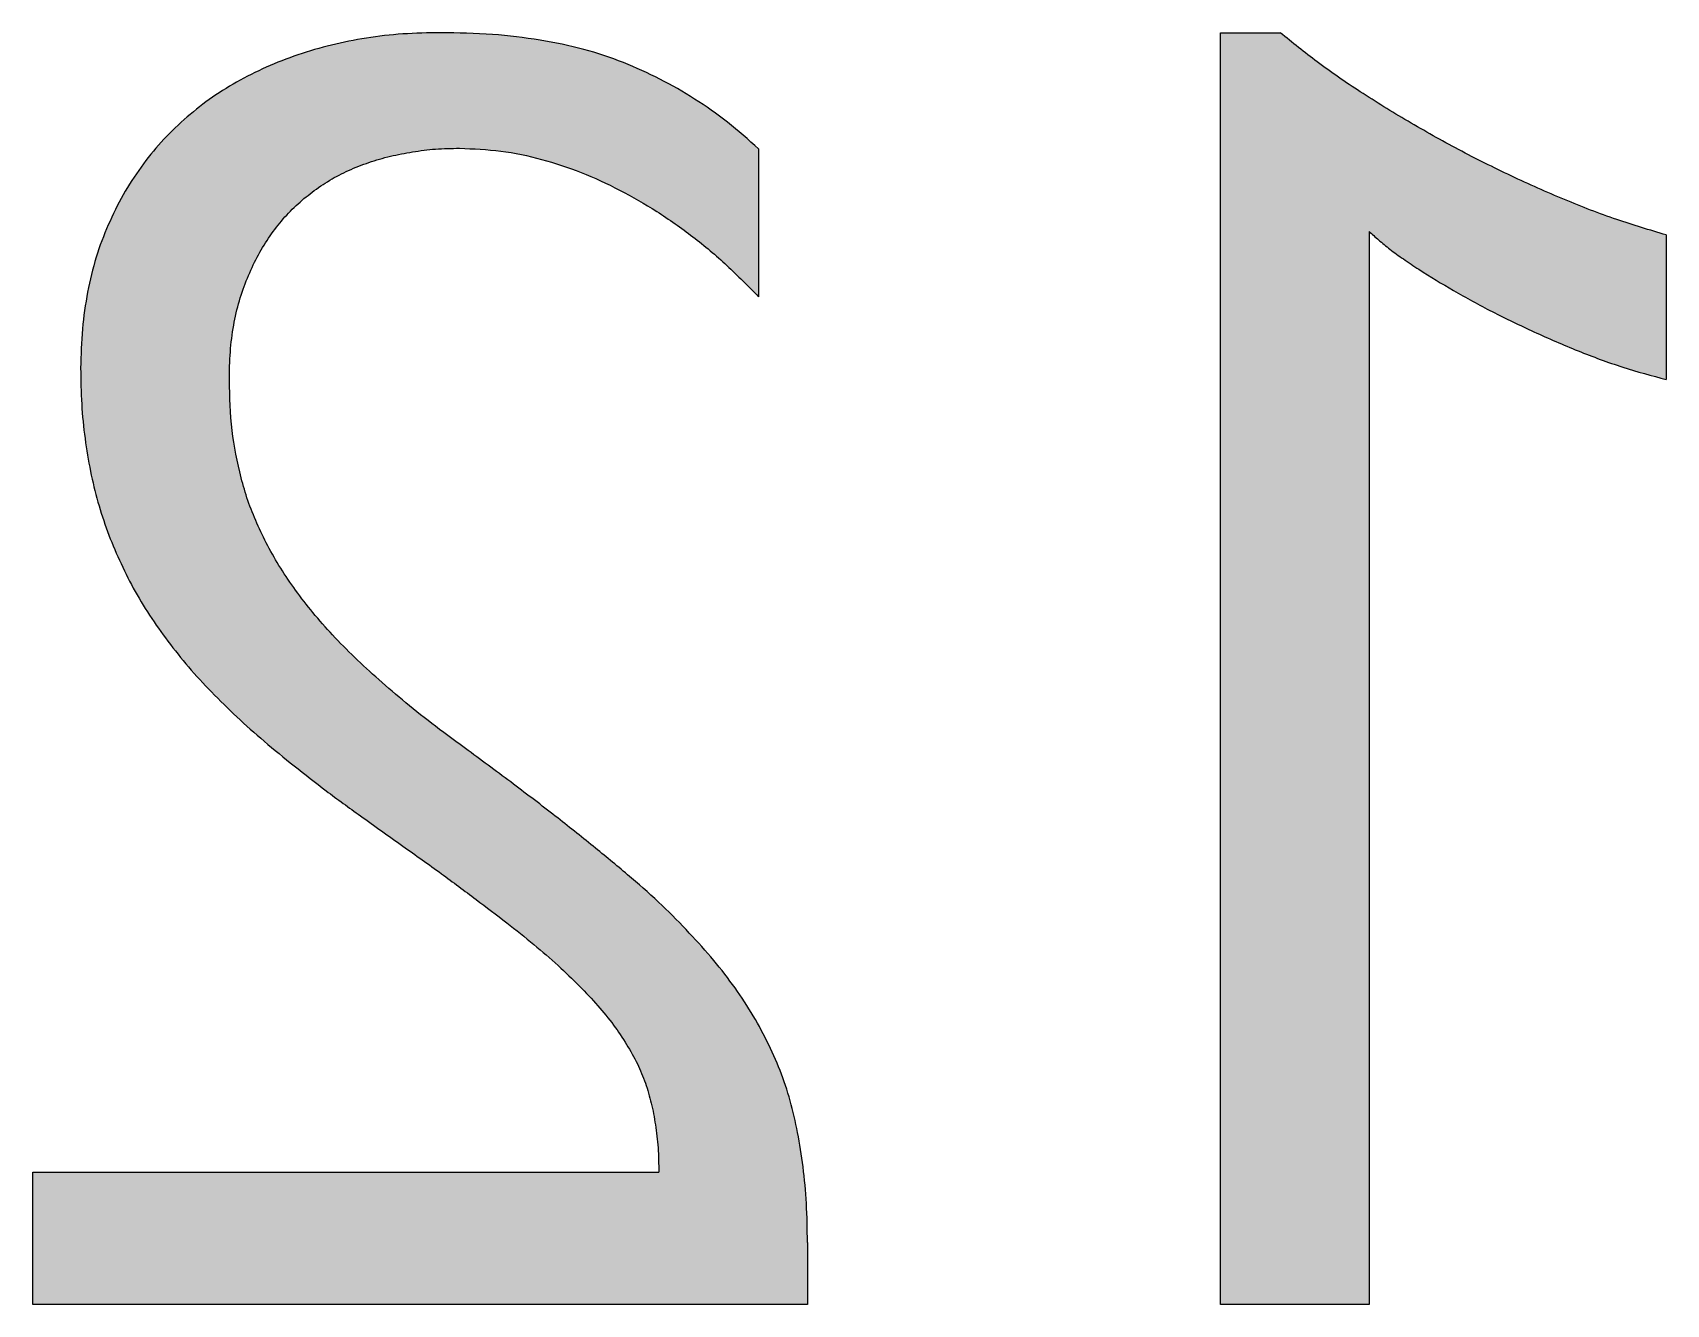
# Model space of a CAD drawing. Header units: millimetres. Extents: x 5 to 35, y 173 to 293.
# Drawn here: x 19.822 to 22.425, y 225.87 to 227.896 of the extents above; entities that cross this region are included whole.
import ezdxf

# ---------------------------------------------------------------- set-up
doc = ezdxf.new("R2010")
doc.units = ezdxf.units.MM

msp = doc.modelspace()

# ---------------------------------------------------------------- hatches: boundary and pattern name
at = {"linetype": 'Continuous'}
h = msp.add_hatch(color=7, dxfattribs=at)
edge = h.paths.add_edge_path(flags=0)
edge.add_line((21.0564, 225.87), (21.0564, 225.9687))
edge.add_spline(control_points=[(21.0564, 225.9687), (21.0562, 225.9894), (21.0557, 226.0297), (21.0501, 226.0882), (21.0417, 226.1429), (21.0297, 226.1942), (21.0136, 226.2431), (20.9923, 226.2899), (20.9673, 226.3359), (20.9372, 226.3806), (20.9026, 226.4247), (20.8626, 226.4681), (20.8189, 226.5125), (20.7687, 226.556), (20.7137, 226.6013), (20.6531, 226.6496), (20.5867, 226.7003), (20.5402, 226.7347), (20.5161, 226.7524)], knot_values=[0, 0, 0, 0, 0.062103, 0.120728, 0.176086, 0.228042, 0.278747, 0.330092, 0.382165, 0.43553, 0.491458, 0.550254, 0.612467, 0.678295, 0.749254, 0.826497, 0.910372, 1, 1, 1, 1], weights=[1, 1, 1, 1, 1, 1, 1, 1, 1, 1, 1, 1, 1, 1, 1, 1, 1, 1, 1], degree=3, periodic=0)
edge.add_spline(control_points=[(20.5161, 226.7524), (20.4986, 226.7652), (20.4649, 226.7898), (20.4173, 226.8275), (20.3743, 226.8643), (20.3353, 226.9003), (20.2999, 226.9357), (20.2689, 226.9715), (20.241, 227.0069), (20.217, 227.0425), (20.1964, 227.0782), (20.1791, 227.1143), (20.1645, 227.1503), (20.1504, 227.1995), (20.1376, 227.2634), (20.1361, 227.3158), (20.1354, 227.3425)], knot_values=[0, 0, 0, 0, 0.088505, 0.17065, 0.248115, 0.31986, 0.387592, 0.4523, 0.513367, 0.571471, 0.627679, 0.681793, 0.734842, 0.786241, 0.891157, 1, 1, 1, 1], weights=[1, 1, 1, 1, 1, 1, 1, 1, 1, 1, 1, 1, 1, 1, 1, 1, 1], degree=3, periodic=0)
edge.add_spline(control_points=[(20.1354, 227.3425), (20.1356, 227.3576), (20.1362, 227.3869), (20.1416, 227.4293), (20.1505, 227.4688), (20.1634, 227.505), (20.1791, 227.5385), (20.1971, 227.569), (20.218, 227.5966), (20.2412, 227.6212), (20.2672, 227.6427), (20.295, 227.6617), (20.3254, 227.6775), (20.3579, 227.6901), (20.392, 227.7), (20.4275, 227.7067), (20.4643, 227.7117), (20.4894, 227.712), (20.5022, 227.7121)], knot_values=[0, 0, 0, 0, 0.076824, 0.149281, 0.21734, 0.282458, 0.344902, 0.40499, 0.462779, 0.520539, 0.577016, 0.634315, 0.691754, 0.750984, 0.811286, 0.872469, 0.935058, 1, 1, 1, 1], weights=[1, 1, 1, 1, 1, 1, 1, 1, 1, 1, 1, 1, 1, 1, 1, 1, 1, 1, 1], degree=3, periodic=0)
edge.add_spline(control_points=[(20.5022, 227.7121), (20.5241, 227.7112), (20.5683, 227.7094), (20.6333, 227.6957), (20.6966, 227.6745), (20.7579, 227.6463), (20.8174, 227.6119), (20.8746, 227.5718), (20.929, 227.5262), (20.9621, 227.4923), (20.9787, 227.4753)], knot_values=[0, 0, 0, 0, 0.120634, 0.241893, 0.363203, 0.486399, 0.611418, 0.739961, 0.869689, 1, 1, 1, 1], weights=[1, 1, 1, 1, 1, 1, 1, 1, 1, 1, 1], degree=3, periodic=0)
edge.add_line((20.9787, 227.4753), (20.9787, 227.7113))
edge.add_spline(control_points=[(20.9787, 227.7113), (20.9624, 227.7257), (20.93, 227.7543), (20.8773, 227.7915), (20.8217, 227.8231), (20.7629, 227.85), (20.699, 227.8714), (20.629, 227.8856), (20.5527, 227.895), (20.4997, 227.8959), (20.4721, 227.8963)], knot_values=[0, 0, 0, 0, 0.118029, 0.233647, 0.349087, 0.464102, 0.583894, 0.712967, 0.850611, 1, 1, 1, 1], weights=[1, 1, 1, 1, 1, 1, 1, 1, 1, 1, 1], degree=3, periodic=0)
edge.add_spline(control_points=[(20.4721, 227.8963), (20.452, 227.896), (20.4123, 227.8953), (20.3542, 227.8885), (20.2983, 227.8775), (20.2449, 227.8619), (20.1942, 227.8422), (20.1469, 227.8183), (20.1028, 227.7908), (20.063, 227.7583), (20.026, 227.7228), (19.9939, 227.6823), (19.9652, 227.6383), (19.9417, 227.5899), (19.9218, 227.5383), (19.9087, 227.4825), (19.9001, 227.4233), (19.8991, 227.3827), (19.8985, 227.3618)], knot_values=[0, 0, 0, 0, 0.068453, 0.134494, 0.198567, 0.2616, 0.323048, 0.38299, 0.44135, 0.499278, 0.557201, 0.615129, 0.674382, 0.735157, 0.797308, 0.861986, 0.929185, 1, 1, 1, 1], weights=[1, 1, 1, 1, 1, 1, 1, 1, 1, 1, 1, 1, 1, 1, 1, 1, 1, 1, 1], degree=3, periodic=0)
edge.add_spline(control_points=[(19.8985, 227.3618), (19.8988, 227.3426), (19.8993, 227.3051), (19.9049, 227.2501), (19.9133, 227.198), (19.9254, 227.1486), (19.9407, 227.1012), (19.9598, 227.0556), (19.9819, 227.0109), (20.0079, 226.9678), (20.0375, 226.926), (20.0702, 226.8848), (20.1072, 226.8449), (20.1475, 226.8055), (20.1913, 226.7661), (20.2393, 226.7275), (20.29, 226.6873), (20.3259, 226.6615), (20.3443, 226.6484)], knot_values=[0, 0, 0, 0, 0.065362, 0.127727, 0.187801, 0.244961, 0.300895, 0.356969, 0.41332, 0.470466, 0.528082, 0.587846, 0.649282, 0.713305, 0.779733, 0.849706, 0.923177, 1, 1, 1, 1], weights=[1, 1, 1, 1, 1, 1, 1, 1, 1, 1, 1, 1, 1, 1, 1, 1, 1, 1, 1], degree=3, periodic=0)
edge.add_spline(control_points=[(20.3443, 226.6484), (20.3667, 226.6323), (20.4097, 226.6015), (20.4717, 226.558), (20.5264, 226.5165), (20.5762, 226.4797), (20.6195, 226.4443), (20.6587, 226.4111), (20.6925, 226.3783), (20.7222, 226.3468), (20.7477, 226.3161), (20.7682, 226.2847), (20.7859, 226.2542), (20.7987, 226.2226), (20.8083, 226.19), (20.8147, 226.1556), (20.8191, 226.1189), (20.8194, 226.0936), (20.8196, 226.0805)], knot_values=[0, 0, 0, 0, 0.106876, 0.204626, 0.293328, 0.372482, 0.444151, 0.50998, 0.571137, 0.626313, 0.677601, 0.725421, 0.771024, 0.814077, 0.857219, 0.902063, 0.949576, 1, 1, 1, 1], weights=[1, 1, 1, 1, 1, 1, 1, 1, 1, 1, 1, 1, 1, 1, 1, 1, 1, 1, 1], degree=3, periodic=0)
edge.add_line((20.8196, 226.0805), (19.8221, 226.0805))
edge.add_line((19.8221, 226.0805), (19.8221, 225.87))
edge.add_line((19.8221, 225.87), (21.0564, 225.87))
h = msp.add_hatch(color=7, dxfattribs=at)
edge = h.paths.add_edge_path(flags=0)
edge.add_line((22.4248, 227.3437), (22.4248, 227.574))
edge.add_spline(control_points=[(22.4248, 227.574), (22.3984, 227.5819), (22.3436, 227.5982), (22.2612, 227.6301), (22.1773, 227.6676), (22.0939, 227.7091), (22.0139, 227.7543), (21.9384, 227.8005), (21.8702, 227.8473), (21.8291, 227.8806), (21.8097, 227.8963)], knot_values=[0, 0, 0, 0, 0.118356, 0.24555, 0.378831, 0.513028, 0.64527, 0.773126, 0.892764, 1, 1, 1, 1], weights=[1, 1, 1, 1, 1, 1, 1, 1, 1, 1, 1], degree=3, periodic=0)
edge.add_line((21.8097, 227.8963), (21.7143, 227.8963))
edge.add_line((21.7143, 227.8963), (21.7143, 225.87))
edge.add_line((21.7143, 225.87), (21.9512, 225.87))
edge.add_line((21.9512, 225.87), (21.9512, 227.5797))
edge.add_spline(control_points=[(21.9512, 227.5797), (21.9562, 227.5752), (21.967, 227.5654), (21.9851, 227.5505), (22.0066, 227.535), (22.0402, 227.5128), (22.087, 227.4841), (22.1481, 227.4507), (22.2146, 227.419), (22.2837, 227.3888), (22.3539, 227.3627), (22.4016, 227.3499), (22.4248, 227.3437)], knot_values=[0, 0, 0, 0, 0.038228, 0.082063, 0.131723, 0.187325, 0.308457, 0.44027, 0.578906, 0.722574, 0.864537, 1, 1, 1, 1], weights=[1, 1, 1, 1, 1, 1, 1, 1, 1, 1, 1, 1, 1], degree=3, periodic=0)

# ---------------------------------------------------------------- linework, layer by layer
at = {"color": 7, "linetype": 'Continuous', "lineweight": 25}
for p, q in [((21.7143, 227.8963), (21.8097, 227.8963)), ((21.7143, 225.87), (21.7143, 227.8963)), ((20.9787, 227.7113), (20.9787, 227.4753)), ((21.9512, 227.5797), (21.9512, 225.87)), ((22.4248, 227.574), (22.4248, 227.3437)), ((19.8221, 226.0805), (20.8196, 226.0805)), ((19.8221, 225.87), (19.8221, 226.0805)), ((21.0564, 225.9687), (21.0564, 225.87)), ((21.0564, 225.87), (19.8221, 225.87)), ((21.9512, 225.87), (21.7143, 225.87))]:
    msp.add_line(p, q, dxfattribs=at)
for points, knots in [([(20.4721, 227.8963), (20.452, 227.896), (20.4123, 227.8953), (20.3542, 227.8885), (20.2983, 227.8775), (20.2449, 227.8619), (20.1942, 227.8422), (20.1469, 227.8183), (20.1028, 227.7908), (20.063, 227.7583), (20.026, 227.7228), (19.9939, 227.6823), (19.9652, 227.6383), (19.9417, 227.5899), (19.9218, 227.5383), (19.9087, 227.4825), (19.9001, 227.4233), (19.8991, 227.3827), (19.8985, 227.3618)], [0, 0, 0, 0, 0.068453, 0.134494, 0.198567, 0.2616, 0.323048, 0.38299, 0.44135, 0.499278, 0.557201, 0.615129, 0.674382, 0.735157, 0.797308, 0.861986, 0.929185, 1, 1, 1, 1]), ([(20.9787, 227.7113), (20.9624, 227.7257), (20.93, 227.7543), (20.8773, 227.7915), (20.8217, 227.8231), (20.7629, 227.85), (20.699, 227.8714), (20.629, 227.8856), (20.5527, 227.895), (20.4997, 227.8959), (20.4721, 227.8963)], [0, 0, 0, 0, 0.118029, 0.233647, 0.349087, 0.464102, 0.583894, 0.712967, 0.850611, 1, 1, 1, 1]), ([(22.4248, 227.574), (22.3984, 227.5819), (22.3436, 227.5982), (22.2612, 227.6301), (22.1773, 227.6676), (22.0939, 227.7091), (22.0139, 227.7543), (21.9384, 227.8005), (21.8702, 227.8473), (21.8291, 227.8806), (21.8097, 227.8963)], [0, 0, 0, 0, 0.118356, 0.24555, 0.378831, 0.513028, 0.64527, 0.773126, 0.892764, 1, 1, 1, 1]), ([(20.1354, 227.3425), (20.1356, 227.3576), (20.1362, 227.3869), (20.1416, 227.4293), (20.1505, 227.4688), (20.1634, 227.505), (20.1791, 227.5385), (20.1971, 227.569), (20.218, 227.5966), (20.2412, 227.6212), (20.2672, 227.6427), (20.295, 227.6617), (20.3254, 227.6775), (20.3579, 227.6901), (20.392, 227.7), (20.4275, 227.7067), (20.4643, 227.7117), (20.4894, 227.712), (20.5022, 227.7121)], [0, 0, 0, 0, 0.076824, 0.149281, 0.21734, 0.282458, 0.344902, 0.40499, 0.462779, 0.520539, 0.577016, 0.634315, 0.691754, 0.750984, 0.811286, 0.872469, 0.935058, 1, 1, 1, 1]), ([(20.5022, 227.7121), (20.5241, 227.7112), (20.5683, 227.7094), (20.6333, 227.6957), (20.6966, 227.6745), (20.7579, 227.6463), (20.8174, 227.6119), (20.8746, 227.5718), (20.929, 227.5262), (20.9621, 227.4923), (20.9787, 227.4753)], [0, 0, 0, 0, 0.120634, 0.241893, 0.363203, 0.486399, 0.611418, 0.739961, 0.869689, 1, 1, 1, 1]), ([(21.9512, 227.5797), (21.9562, 227.5752), (21.967, 227.5654), (21.9851, 227.5505), (22.0066, 227.535), (22.0402, 227.5128), (22.087, 227.4841), (22.1481, 227.4507), (22.2146, 227.419), (22.2837, 227.3888), (22.3539, 227.3627), (22.4016, 227.3499), (22.4248, 227.3437)], [0, 0, 0, 0, 0.038228, 0.082063, 0.131723, 0.187325, 0.308457, 0.44027, 0.578906, 0.722574, 0.864537, 1, 1, 1, 1]), ([(19.8985, 227.3618), (19.8988, 227.3426), (19.8993, 227.3051), (19.9049, 227.2501), (19.9133, 227.198), (19.9254, 227.1486), (19.9407, 227.1012), (19.9598, 227.0556), (19.9819, 227.0109), (20.0079, 226.9678), (20.0375, 226.926), (20.0702, 226.8848), (20.1072, 226.8449), (20.1475, 226.8055), (20.1913, 226.7661), (20.2393, 226.7275), (20.29, 226.6873), (20.3259, 226.6615), (20.3443, 226.6484)], [0, 0, 0, 0, 0.065362, 0.127727, 0.187801, 0.244961, 0.300895, 0.356969, 0.41332, 0.470466, 0.528082, 0.587846, 0.649282, 0.713305, 0.779733, 0.849706, 0.923177, 1, 1, 1, 1]), ([(20.5161, 226.7524), (20.4986, 226.7652), (20.4649, 226.7898), (20.4173, 226.8275), (20.3743, 226.8643), (20.3353, 226.9003), (20.2999, 226.9357), (20.2689, 226.9715), (20.241, 227.0069), (20.217, 227.0425), (20.1964, 227.0782), (20.1791, 227.1143), (20.1645, 227.1503), (20.1504, 227.1995), (20.1376, 227.2634), (20.1361, 227.3158), (20.1354, 227.3425)], [0, 0, 0, 0, 0.088505, 0.17065, 0.248115, 0.31986, 0.387592, 0.4523, 0.513367, 0.571471, 0.627679, 0.681793, 0.734842, 0.786241, 0.891157, 1, 1, 1, 1]), ([(21.0564, 225.9687), (21.0562, 225.9894), (21.0557, 226.0297), (21.0501, 226.0882), (21.0417, 226.1429), (21.0297, 226.1942), (21.0136, 226.2431), (20.9923, 226.2899), (20.9673, 226.3359), (20.9372, 226.3806), (20.9026, 226.4247), (20.8626, 226.4681), (20.8189, 226.5125), (20.7687, 226.556), (20.7137, 226.6013), (20.6531, 226.6496), (20.5867, 226.7003), (20.5402, 226.7347), (20.5161, 226.7524)], [0, 0, 0, 0, 0.062103, 0.120728, 0.176086, 0.228042, 0.278747, 0.330092, 0.382165, 0.43553, 0.491458, 0.550254, 0.612467, 0.678295, 0.749254, 0.826497, 0.910372, 1, 1, 1, 1]), ([(20.3443, 226.6484), (20.3667, 226.6323), (20.4097, 226.6015), (20.4717, 226.558), (20.5264, 226.5165), (20.5762, 226.4797), (20.6195, 226.4443), (20.6587, 226.4111), (20.6925, 226.3783), (20.7222, 226.3468), (20.7477, 226.3161), (20.7682, 226.2847), (20.7859, 226.2542), (20.7987, 226.2226), (20.8083, 226.19), (20.8147, 226.1556), (20.8191, 226.1189), (20.8194, 226.0936), (20.8196, 226.0805)], [0, 0, 0, 0, 0.106876, 0.204626, 0.293328, 0.372482, 0.444151, 0.50998, 0.571137, 0.626313, 0.677601, 0.725421, 0.771024, 0.814077, 0.857219, 0.902063, 0.949576, 1, 1, 1, 1])]:
    msp.add_open_spline(points, degree=3, knots=knots, dxfattribs=at)

doc.saveas('drawing.dxf')
